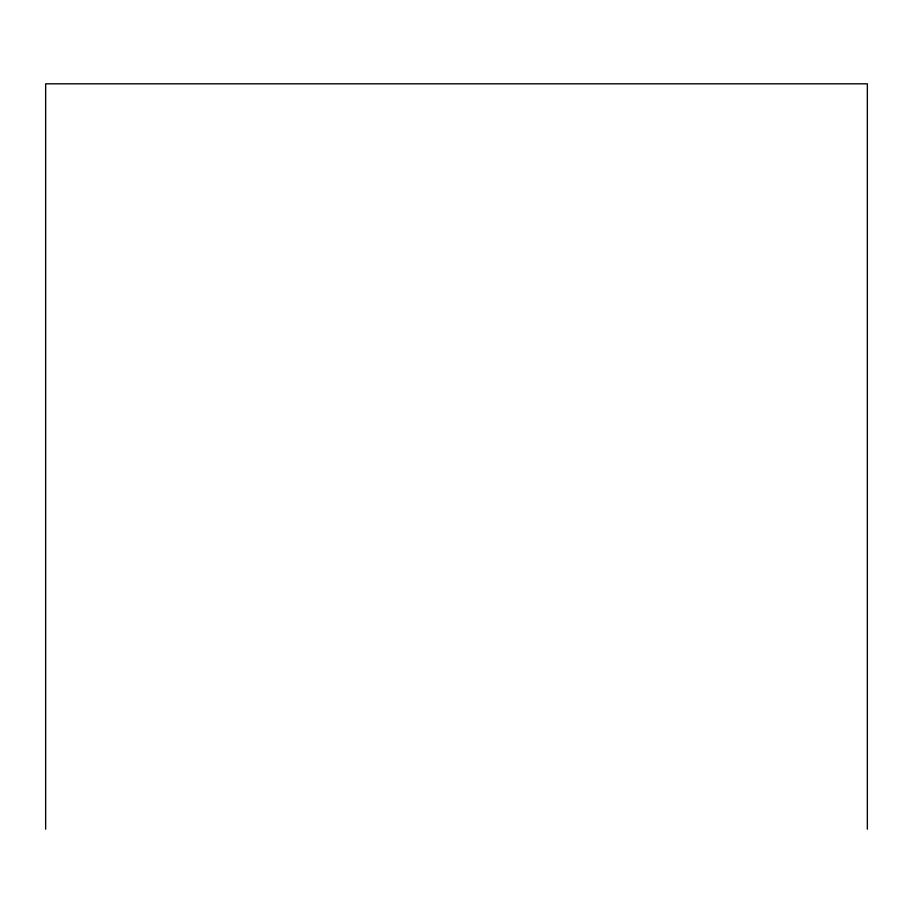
<?xml version="1.0" encoding="UTF-8"?>
<svg xmlns="http://www.w3.org/2000/svg" width="913" height="913" viewBox="0 0 913 913"><rect width="100%" height="100%" fill="white"/><g stroke="black" fill="none" stroke-linecap="round" stroke-linejoin="round"><path stroke-width="1.37" d="M867.35 829.187L867.35 83.813L45.65 83.813L45.65 829.187"/></g></svg>
